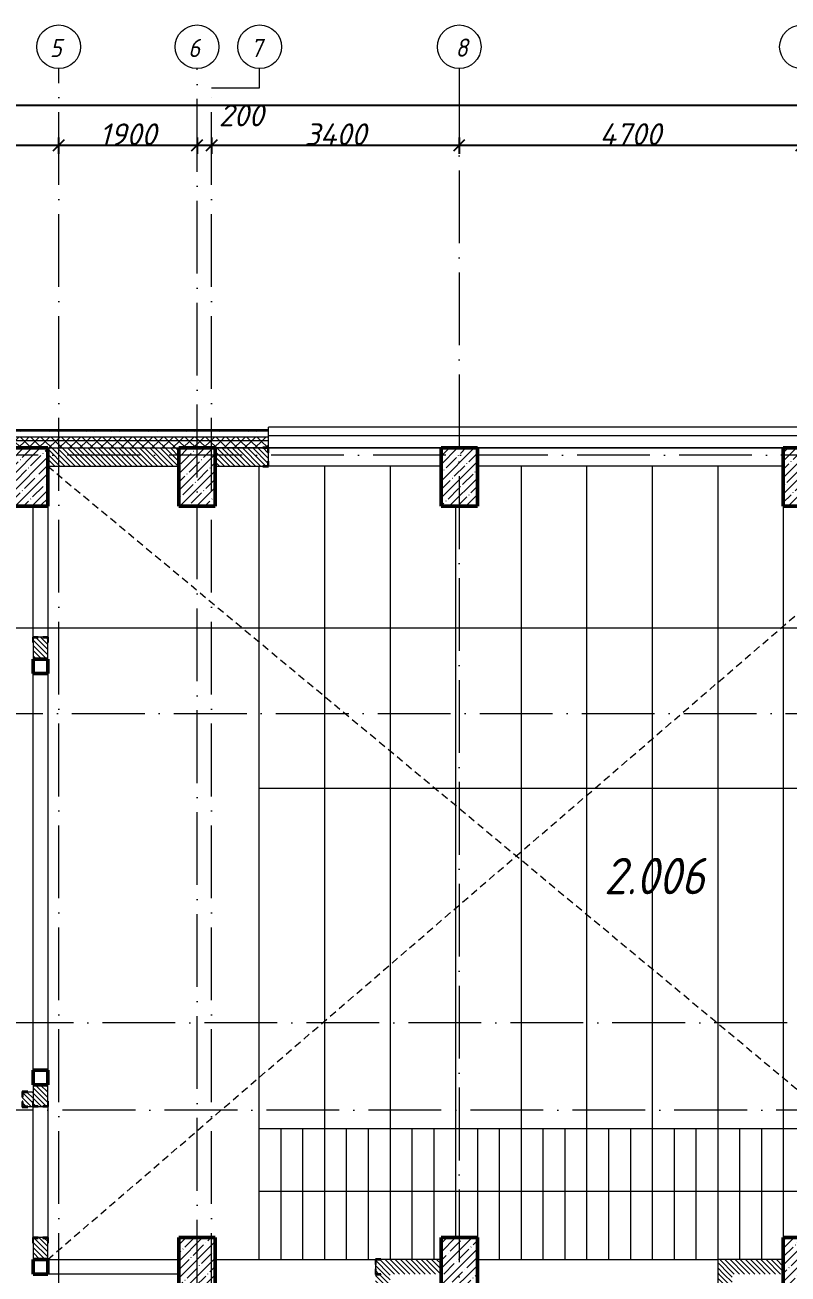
# Model space of a CAD drawing. Header units: millimetres. Extents: x -537608 to 253996, y -217170 to 186033.
# Drawn here: x -177360 to -166883, y 28955 to 46116 of the extents above; entities that cross this region are included whole.
import ezdxf

# ---------------------------------------------------------------- set-up
doc = ezdxf.new("R2010")
doc.units = ezdxf.units.MM
doc.linetypes.add('200_ШТРИХ_ш1п0_6_', pattern=[160, 100, -60])
doc.linetypes.add('50_200_ШТРИХ_1Т_ш5_п1_п1_', pattern=[1400, 1000, -200, 0, -200])
for name, color, linetype, lineweight in [('A-____-____-DIMS', 7, 'Continuous', 9), ('A-DETL-____-OTLN-3', 7, '200_ШТРИХ_ш1п0_6_', 9), ('A-GENM-____-MCUT', 7, 'Continuous', 25), ('A-GENM-____-OTLN-1', 7, 'Continuous', 25), ('A-GLAZ-____-OTLN', 7, 'Continuous', 9), ('A-WALL-____-MCUT', 7, 'Continuous', 13), ('A-WALL-____-MCUT-1', 7, 'Continuous', 9), ('A-WALL-____-OTLN', 7, 'Continuous', 9), ('A-WALL-____-PATT-1', 7, 'Continuous', 9), ('A-WALL-FNSH-MCUT-1', 7, 'Continuous', 9), ('I-WALL-____-OTLN', 7, 'Continuous', 9), ('S-COLS-____-MCUT', 7, 'Continuous', 50), ('S-COLS-____-OTLN', 7, 'Continuous', 9), ('S-GRID-____-IDEN', 7, 'Continuous', 9), ('S-GRID-____-OTLN', 7, 'Continuous', 9), ('S-GRID-____-OTLN-1', 7, '50_200_ШТРИХ_1Т_ш5_п1_п1_', 9), ('S-STRS-____-OTLN-1', 7, 'Continuous', 9), ('Марки помещений', 7, 'Continuous', 9)]:
    doc.layers.add(name, color=color, linetype=linetype, lineweight=lineweight)
doc.layers.add('G-____-____-SYMB-1', color=9, linetype='Continuous', lineweight=9, true_color=0x808080)
doc.styles.add('ISOCPEUR_I', font='isocpeui.ttf', dxfattribs={"height": 300})
doc.styles.add('ISOCPEUR_I_2', font='isocpeui.ttf', dxfattribs={"width": 0.9, "height": 140})
doc.styles.add('ISOCPEUR_I_9', font='isocpeui.ttf', dxfattribs={"width": 0.9, "height": 250})
doc.dimstyles.new('ISO-2_5_0_9К_БОЛЬШОЙ_ОСИ', dxfattribs={"dimscale": 304.8, "dimtxt": 248.995294, "dimasz": 0.492126, "dimexe": 0.393701, "dimexo": 0, "dimgap": 0, "dimtad": 1, "dimdec": 0, "dimzin": 0, "dimdsep": 46, "dimtxsty": 'ISOCPEUR_I', "dimblk1": 'OBLIQUE', "dimblk2": 'OBLIQUE', "dimsah": 1, "dimcen": 0.09, "dimdle": 0.393701, "dimazin": 0, "dimtfac": 1, "dimtdec": 4, "dimtix": 1, "dimtmove": 0, "dimatfit": 3, "dimfxl": 1, "dimtvp": 1, "dimtolj": 1, "dimtzin": 0, "dimarcsym": 2})
doc.dimstyles.new('ISO-2_5_0_9К_БОЛЬШОЙ_ОСИ_1', dxfattribs={"dimscale": 304.8, "dimtxt": 248.995294, "dimasz": 0.492126, "dimexe": 0.393701, "dimexo": 0, "dimgap": 0, "dimtad": 1, "dimdec": 0, "dimzin": 0, "dimdsep": 46, "dimtxsty": 'ISOCPEUR_I', "dimblk1": 'OBLIQUE', "dimblk2": 'OBLIQUE', "dimsah": 1, "dimcen": 0.09, "dimdle": 0.393701, "dimazin": 0, "dimtfac": 1, "dimtdec": 4, "dimtix": 1, "dimtmove": 1, "dimatfit": 3, "dimfxl": 1, "dimtvp": 1, "dimtolj": 1, "dimtzin": 0, "dimarcsym": 2})
doc.dimstyles.new('ISO-2_5_0_9К_БОЛЬШОЙ_ОСИ_2', dxfattribs={"dimscale": 304.8, "dimtxt": 248.995294, "dimasz": 0.492126, "dimexe": 0.393701, "dimexo": 0, "dimgap": 0, "dimtad": 1, "dimdec": 0, "dimzin": 0, "dimdsep": 46, "dimtxsty": 'ISOCPEUR_I_9', "dimblk1": 'OBLIQUE', "dimblk2": 'OBLIQUE', "dimsah": 1, "dimcen": 0.09, "dimdle": 0.393701, "dimazin": 0, "dimtfac": 1, "dimtdec": 4, "dimtix": 1, "dimtmove": 2, "dimatfit": 3, "dimfxl": 1, "dimtvp": 1, "dimtolj": 1, "dimtzin": 0, "dimarcsym": 2})
pattern_1 = [(45, (-184647.67, -45376.49), (-70.71068, 70.71068), []), (135, (-184647.67, -45376.49), (-70.71068, -70.71068), [])]
pattern_2 = [(135, (-184647.673, -45376.493), (-35.35534, -35.35534), [])]

# ---------------------------------------------------------------- blocks, each defined once
blk = doc.blocks.new('BSC_Колонна _Прямоугольная - 500х800-25984396-АР1_План отверстий 2 этажа в осях 1-64_Ю-ЯЯ')
at = {"layer": 'S-COLS-____-OTLN'}
h = blk.add_hatch(dxfattribs=at)
h.set_pattern_fill('FP_14', color=256, style=0, pattern_type=2)
h.set_pattern_definition([(45, (-9650, -85281.04), (-114.04925, 114.04925), []), (45, (-9535.95, -85281.04), (-114.04925, 114.04925), [201.613, -40.323, 3.353, -36.97])])
h.paths.add_polyline_path([(-250, -400), (250, -400), (250, 400), (-250, 400)], flags=0)
at = {"layer": 'S-COLS-____-MCUT'}
for p, q in [((250, 400), (-250, 400)), ((-250, 400), (-250, -400)), ((250, -400), (250, 400)), ((-250, -400), (250, -400))]:
    blk.add_line(p, q, dxfattribs=at)
blk = doc.blocks.new('BSC_Колонна _Прямоугольная - 500х800-V9-АР1_План отверстий 2 этажа в осях 1-64_Ю-ЯЯ')
at = {"layer": 'S-COLS-____-OTLN'}
h = blk.add_hatch(dxfattribs=at)
h.set_pattern_fill('FP_15', color=256, style=0, pattern_type=2)
h.set_pattern_definition([(45, (-9650, -74431.04), (-114.04925, 114.04925), []), (45, (-9535.95, -74431.04), (-114.04925, 114.04925), [201.613, -40.323, 3.353, -36.97])])
h.paths.add_polyline_path([(-250, -400), (250, -400), (250, 400), (-250, 400)], flags=0)
at = {"layer": 'S-COLS-____-MCUT'}
for p, q in [((250, 400), (-250, 400)), ((-250, 400), (-250, -400)), ((250, -400), (250, 400)), ((-250, -400), (250, -400))]:
    blk.add_line(p, q, dxfattribs=at)
blk = doc.blocks.new('BSC_Колонна _Прямоугольная - 500х800-V63-АР1_План отверстий 2 этажа в осях 1-64_Ю-ЯЯ')
at = {"layer": 'S-COLS-____-OTLN'}
h = blk.add_hatch(dxfattribs=at)
h.set_pattern_fill('FP_74', color=256, style=0, pattern_type=2)
h.set_pattern_definition([(45, (-13250, -85281.04), (-114.04925, 114.04925), []), (45, (-13135.95, -85281.04), (-114.04925, 114.04925), [201.613, -40.323, 3.353, -36.97])])
h.paths.add_polyline_path([(-250, -400), (250, -400), (250, 400), (-250, 400)], flags=0)
at = {"layer": 'S-COLS-____-MCUT'}
for p, q in [((250, 400), (-250, 400)), ((-250, 400), (-250, -400)), ((250, -400), (250, 400)), ((-250, -400), (250, -400))]:
    blk.add_line(p, q, dxfattribs=at)
blk = doc.blocks.new('BSC_Колонна _Прямоугольная - 500х800-V64-АР1_План отверстий 2 этажа в осях 1-64_Ю-ЯЯ')
at = {"layer": 'S-COLS-____-OTLN'}
h = blk.add_hatch(dxfattribs=at)
h.set_pattern_fill('FP_75', color=256, style=0, pattern_type=2)
h.set_pattern_definition([(45, (-17950, -85281.04), (-114.04925, 114.04925), []), (45, (-17835.95, -85281.04), (-114.04925, 114.04925), [201.613, -40.323, 3.353, -36.97])])
h.paths.add_polyline_path([(-250, -400), (250, -400), (250, 400), (-250, 400)], flags=0)
at = {"layer": 'S-COLS-____-MCUT'}
for p, q in [((250, 400), (-250, 400)), ((-250, 400), (-250, -400)), ((250, -400), (250, 400)), ((-250, -400), (250, -400))]:
    blk.add_line(p, q, dxfattribs=at)
blk = doc.blocks.new('BSC_Колонна _Прямоугольная - 500х800-V65-АР1_План отверстий 2 этажа в осях 1-64_Ю-ЯЯ')
at = {"layer": 'S-COLS-____-OTLN'}
h = blk.add_hatch(dxfattribs=at)
h.set_pattern_fill('FP_76', color=256, style=0, pattern_type=2)
h.set_pattern_definition([(45, (-13250, -74431.04), (-114.04925, 114.04925), []), (45, (-13135.95, -74431.04), (-114.04925, 114.04925), [201.613, -40.323, 3.353, -36.97])])
h.paths.add_polyline_path([(-250, -400), (250, -400), (250, 400), (-250, 400)], flags=0)
at = {"layer": 'S-COLS-____-MCUT'}
for p, q in [((250, 400), (-250, 400)), ((-250, 400), (-250, -400)), ((250, -400), (250, 400)), ((-250, -400), (250, -400))]:
    blk.add_line(p, q, dxfattribs=at)
blk = doc.blocks.new('BSC_Колонна _Прямоугольная - 500х800-V66-АР1_План отверстий 2 этажа в осях 1-64_Ю-ЯЯ')
at = {"layer": 'S-COLS-____-OTLN'}
h = blk.add_hatch(dxfattribs=at)
h.set_pattern_fill('FP_77', color=256, style=0, pattern_type=2)
h.set_pattern_definition([(45, (-17950, -74431.04), (-114.04925, 114.04925), []), (45, (-17835.95, -74431.04), (-114.04925, 114.04925), [201.613, -40.323, 3.353, -36.97])])
h.paths.add_polyline_path([(-250, -400), (250, -400), (250, 400), (-250, 400)], flags=0)
at = {"layer": 'S-COLS-____-MCUT'}
for p, q in [((250, 400), (-250, 400)), ((-250, 400), (-250, -400)), ((250, -400), (250, 400)), ((-250, -400), (250, -400))]:
    blk.add_line(p, q, dxfattribs=at)
blk = doc.blocks.new('BSC_Колонна _Прямоугольная - 500х800-V91-АР1_План отверстий 2 этажа в осях 1-64_Ю-ЯЯ')
at = {"layer": 'S-COLS-____-OTLN'}
h = blk.add_hatch(dxfattribs=at)
h.set_pattern_fill('FP_104', color=256, style=0, pattern_type=2)
h.set_pattern_definition([(45, (-7350, -85281.04), (-114.04925, 114.04925), []), (45, (-7235.95, -85281.04), (-114.04925, 114.04925), [201.613, -40.323, 3.353, -36.97])])
h.paths.add_polyline_path([(-250, -400), (250, -400), (250, 400), (-250, 400)], flags=0)
at = {"layer": 'S-COLS-____-MCUT'}
for p, q in [((250, 400), (-250, 400)), ((-250, 400), (-250, -400)), ((250, -400), (250, 400)), ((-250, -400), (250, -400))]:
    blk.add_line(p, q, dxfattribs=at)
blk = doc.blocks.new('Отлив_СКБ - Отлив витража_120_НВФ-31886523-АР1_План отверстий 2 этажа в осях 1-64_Ю-ЯЯ')
at = {"layer": 'A-GLAZ-____-OTLN'}
for p, q in [((0, 83), (0, 120)), ((9500, 120), (0, 120)), ((0, 2), (9500, 2)), ((9500, 120), (9500, 83)), ((9500, 0), (0, 0))]:
    blk.add_line(p, q, dxfattribs=at)
blk = doc.blocks.new('Фахверк_СКБ_Уголок - 250_2700-27497298-АР1_План отверстий 2 этажа в осях 1-64_Ю-ЯЯ')
at = {"layer": 'A-GENM-____-MCUT'}
for p, q in [((200, 181), (125, 181)), ((125, 181), (125, 106)), ((131, 106), (131, 175)), ((131, 175), (200, 175)), ((200, 175), (200, 181)), ((125, 106), (131, 106)), ((131, -6), (125, -6)), ((125, -6), (125, -81)), ((125, -81), (200, -81)), ((131, -75), (131, -6)), ((200, -75), (131, -75)), ((200, -81), (200, -75))]:
    blk.add_line(p, q, dxfattribs=at)
blk = doc.blocks.new('Фахверк_СКБ_Уголок - 200_3550_зеркало-28264001-АР1_План отверстий 2 этажа в осях 1-64_Ю-ЯЯ')
at = {"layer": 'A-GENM-____-MCUT'}
for p, q in [((200, 156), (125, 156)), ((125, 156), (125, 81)), ((125, 81), (131, 81)), ((131, 19), (125, 19)), ((125, 19), (125, -56)), ((131, 81), (131, 150)), ((131, 150), (200, 150)), ((131, -50), (131, 19)), ((200, 150), (200, 156)), ((125, -56), (200, -56)), ((200, -50), (131, -50)), ((200, -56), (200, -50))]:
    blk.add_line(p, q, dxfattribs=at)
blk = doc.blocks.new('Фахверк_СКБ_Уголок - 200_3550-28267367-АР1_План отверстий 2 этажа в осях 1-64_Ю-ЯЯ')
at = {"layer": 'A-GENM-____-MCUT'}
for p, q in [((200, 156), (125, 156)), ((125, 156), (125, 81)), ((125, 81), (131, 81)), ((131, 19), (125, 19)), ((125, 19), (125, -56)), ((131, 81), (131, 150)), ((131, 150), (200, 150)), ((131, -50), (131, 19)), ((200, 150), (200, 156)), ((125, -56), (200, -56)), ((200, -50), (131, -50)), ((200, -56), (200, -50))]:
    blk.add_line(p, q, dxfattribs=at)
blk = doc.blocks.new('BSC_Колонна _Прямоугольная1 - 200х200 _металл_-35205626-АР1_План отверстий 2 этажа в осях 1-64_Ю-ЯЯ')
at = {"layer": 'S-COLS-____-MCUT'}
for p, q in [((100, 100), (-100, 100)), ((-100, 100), (-100, -100)), ((100, -100), (100, 100)), ((-100, -100), (100, -100))]:
    blk.add_line(p, q, dxfattribs=at)
blk = doc.blocks.new('BSC_Колонна _Прямоугольная1 - 200х200 _металл_-35201446-АР1_План отверстий 2 этажа в осях 1-64_Ю-ЯЯ')
at = {"layer": 'S-COLS-____-MCUT'}
for p, q in [((100, 100), (-100, 100)), ((-100, 100), (-100, -100)), ((100, -100), (100, 100)), ((-100, -100), (100, -100))]:
    blk.add_line(p, q, dxfattribs=at)
blk = doc.blocks.new('Ось сетки - Круг_Ø6_00__ISO-2_5_0_9K_-25732049-АР1_План отверстий 2 этажа в осях 1-64_Ю-ЯЯ')
at = {"layer": 'S-GRID-____-IDEN'}
blk.add_circle((0, 0), 3, dxfattribs=at)
blk = doc.blocks.new('_Oblique')
at = {"color": 0, "linetype": 'ByBlock', "lineweight": -2}
blk.add_line((-0.5, -0.5), (0.5, 0.5), dxfattribs=at)
blk = doc.blocks.new('*D2249')
at = {"layer": 'A-____-____-DIMS', "color": 0, "lineweight": -2, "transparency": 16777216}
for p, q in [((-179318, 44464), (-176778, 44464)), ((-179198, 44570), (-179198, 44344)), ((-176898, 44570), (-176898, 44344))]:
    blk.add_line(p, q, dxfattribs=at)
at = {"layer": 'Defpoints', "color": 0, "transparency": 16777216}
for p in [(-179198, 44570), (-176898, 44570), (-176898, 44464)]:
    blk.add_point(p, dxfattribs=at)
at = {"layer": 'A-____-____-DIMS', "color": 0, "lineweight": -2, "transparency": 16777216, "xscale": 150, "yscale": 150, "zscale": 150, "rotation": 180}
blk.add_blockref('_Oblique', (-179198, 44464), dxfattribs=at)
at = {"layer": 'A-____-____-DIMS', "color": 0, "lineweight": -2, "transparency": 16777216, "xscale": 150, "yscale": 150, "zscale": 150}
blk.add_blockref('_Oblique', (-176898, 44464), dxfattribs=at)
at = {"layer": 'A-____-____-DIMS', "color": 0, "transparency": 16777216, "insert": (-178048, 44614), "char_height": 300, "width": 758.48, "attachment_point": 5, "style": 'ISOCPEUR_I'}
blk.add_mtext('\\A1;2300', dxfattribs=at)
blk = doc.blocks.new('*D2250')
at = {"layer": 'A-____-____-DIMS', "color": 0, "lineweight": -2, "transparency": 16777216}
for p, q in [((-177018, 44464), (-174878, 44464)), ((-176898, 44570), (-176898, 44344)), ((-174998, 44570), (-174998, 44344))]:
    blk.add_line(p, q, dxfattribs=at)
at = {"layer": 'Defpoints', "color": 0, "transparency": 16777216}
for p in [(-176898, 44570), (-174998, 44570), (-174998, 44464)]:
    blk.add_point(p, dxfattribs=at)
at = {"layer": 'A-____-____-DIMS', "color": 0, "lineweight": -2, "transparency": 16777216, "xscale": 150, "yscale": 150, "zscale": 150, "rotation": 180}
blk.add_blockref('_Oblique', (-176898, 44464), dxfattribs=at)
at = {"layer": 'A-____-____-DIMS', "color": 0, "lineweight": -2, "transparency": 16777216, "xscale": 150, "yscale": 150, "zscale": 150}
blk.add_blockref('_Oblique', (-174998, 44464), dxfattribs=at)
at = {"layer": 'A-____-____-DIMS', "color": 0, "transparency": 16777216, "insert": (-175948, 44614), "char_height": 300, "width": 701.02, "attachment_point": 5, "style": 'ISOCPEUR_I'}
blk.add_mtext('\\A1;1900', dxfattribs=at)
blk = doc.blocks.new('*D2251')
at = {"layer": 'A-____-____-DIMS', "color": 0, "lineweight": -2, "transparency": 16777216}
for p, q in [((-175118, 44464), (-174678, 44464)), ((-174998, 44570), (-174998, 44344)), ((-174798, 44570), (-174798, 44344))]:
    blk.add_line(p, q, dxfattribs=at)
at = {"layer": 'Defpoints', "color": 0, "transparency": 16777216}
for p in [(-174998, 44570), (-174798, 44570), (-174798, 44464)]:
    blk.add_point(p, dxfattribs=at)
at = {"layer": 'A-____-____-DIMS', "color": 0, "lineweight": -2, "transparency": 16777216, "xscale": 150, "yscale": 150, "zscale": 150, "rotation": 180}
blk.add_blockref('_Oblique', (-174998, 44464), dxfattribs=at)
at = {"layer": 'A-____-____-DIMS', "color": 0, "lineweight": -2, "transparency": 16777216, "xscale": 150, "yscale": 150, "zscale": 150}
blk.add_blockref('_Oblique', (-174798, 44464), dxfattribs=at)
at = {"layer": 'A-____-____-DIMS', "color": 0, "transparency": 16777216, "insert": (-174700, 45024), "char_height": 300, "width": 568.86, "attachment_point": 1, "line_spacing_factor": 1.149209, "style": 'ISOCPEUR_I'}
blk.add_mtext('\\A1;200', dxfattribs=at)
blk = doc.blocks.new('*D2252')
at = {"layer": 'A-____-____-DIMS', "color": 0, "lineweight": -2, "transparency": 16777216}
for p, q in [((-174918, 44464), (-171278, 44464)), ((-174798, 44570), (-174798, 44344)), ((-171398, 44570), (-171398, 44344))]:
    blk.add_line(p, q, dxfattribs=at)
at = {"layer": 'Defpoints', "color": 0, "transparency": 16777216}
for p in [(-174798, 44570), (-171398, 44570), (-171398, 44464)]:
    blk.add_point(p, dxfattribs=at)
at = {"layer": 'A-____-____-DIMS', "color": 0, "lineweight": -2, "transparency": 16777216, "xscale": 150, "yscale": 150, "zscale": 150, "rotation": 180}
blk.add_blockref('_Oblique', (-174798, 44464), dxfattribs=at)
at = {"layer": 'A-____-____-DIMS', "color": 0, "lineweight": -2, "transparency": 16777216, "xscale": 150, "yscale": 150, "zscale": 150}
blk.add_blockref('_Oblique', (-171398, 44464), dxfattribs=at)
at = {"layer": 'A-____-____-DIMS', "color": 0, "transparency": 16777216, "insert": (-173098, 44614), "char_height": 300, "width": 781.46, "attachment_point": 5, "style": 'ISOCPEUR_I'}
blk.add_mtext('\\A1;3400', dxfattribs=at)
blk = doc.blocks.new('*D2253')
at = {"layer": 'A-____-____-DIMS', "color": 0, "lineweight": -2, "transparency": 16777216}
for p, q in [((-171518, 44464), (-166578, 44464)), ((-171398, 44570), (-171398, 44344)), ((-166698, 44570), (-166698, 44344))]:
    blk.add_line(p, q, dxfattribs=at)
at = {"layer": 'Defpoints', "color": 0, "transparency": 16777216}
for p in [(-171398, 44570), (-166698, 44570), (-166698, 44464)]:
    blk.add_point(p, dxfattribs=at)
at = {"layer": 'A-____-____-DIMS', "color": 0, "lineweight": -2, "transparency": 16777216, "xscale": 150, "yscale": 150, "zscale": 150, "rotation": 180}
blk.add_blockref('_Oblique', (-171398, 44464), dxfattribs=at)
at = {"layer": 'A-____-____-DIMS', "color": 0, "lineweight": -2, "transparency": 16777216, "xscale": 150, "yscale": 150, "zscale": 150}
blk.add_blockref('_Oblique', (-166698, 44464), dxfattribs=at)
at = {"layer": 'A-____-____-DIMS', "color": 0, "transparency": 16777216, "insert": (-169048, 44616), "char_height": 300, "width": 781.46, "attachment_point": 5, "style": 'ISOCPEUR_I'}
blk.add_mtext('\\A1;4700', dxfattribs=at)
blk = doc.blocks.new('*D2198')
at = {"layer": 'A-____-____-DIMS', "color": 0, "lineweight": -2, "transparency": 16777216}
for p, q in [((-187118, 45016), (-135764, 45016)), ((-186998, 45122), (-186998, 44896)), ((-83378, 45016), (-134885, 45016)), ((-83498, 45122), (-83498, 44896))]:
    blk.add_line(p, q, dxfattribs=at)
at = {"layer": 'Defpoints', "color": 0, "transparency": 16777216}
for p in [(-186998, 45122), (-83498, 45122), (-83498, 45016)]:
    blk.add_point(p, dxfattribs=at)
at = {"layer": 'A-____-____-DIMS', "color": 0, "lineweight": -2, "transparency": 16777216, "xscale": 150, "yscale": 150, "zscale": 150, "rotation": 180}
blk.add_blockref('_Oblique', (-186998, 45016), dxfattribs=at)
at = {"layer": 'A-____-____-DIMS', "color": 0, "lineweight": -2, "transparency": 16777216, "xscale": 150, "yscale": 150, "zscale": 150}
blk.add_blockref('_Oblique', (-83498, 45016), dxfattribs=at)
at = {"layer": 'A-____-____-DIMS', "color": 0, "transparency": 16777216, "insert": (-135865, 45343), "char_height": 250, "width": 1080.26, "attachment_point": 1, "line_spacing_factor": 1.149209, "style": 'ISOCPEUR_I_9'}
blk.add_mtext('\\A1;103500', dxfattribs=at)

msp = doc.modelspace()

# ---------------------------------------------------------------- hatches: boundary and pattern name
at = {"layer": 'A-WALL-____-PATT-1'}
h = msp.add_hatch(dxfattribs=at)
h.set_pattern_fill('FP_3', color=256, style=0, pattern_type=2)
h.set_pattern_definition([(45, (-184647.67, -45376.49), (-85.53659, 85.53659), []), (45, (-184590.65, -45376.49), (-85.53659, 85.53659), [])])
h.paths.add_polyline_path([(-160780.1725, 40534.5485), (-160780.1725, 40554.5485), (-164517.6725, 40554.5485), (-164517.6725, 40534.5485), (-160801.5946, 40534.5485)], flags=0)
h.paths.add_polyline_path([(-174017.6725, 40534.5485), (-174017.6725, 40554.5485), (-187327.6725, 40554.5485), (-187327.6725, 40534.5485), (-174057.8496, 40534.5485)], flags=0)
h = msp.add_hatch(dxfattribs=at)
h.set_pattern_fill('FP_1', color=256, style=0, pattern_type=2)
h.set_pattern_definition(pattern_1)
h.paths.add_polyline_path([(-164517.6725, 40404.5485), (-160947.6725, 40404.5485), (-160947.6725, 40454.5485), (-164517.6725, 40454.5485)], flags=0)
h.paths.add_polyline_path([(-174057.8496, 40404.5485), (-174017.6725, 40404.5485), (-174017.6725, 40454.5485), (-187097.6725, 40454.5485), (-187097.6725, 40404.5485), (-177592.851, 40404.5485)], flags=0)
h = msp.add_hatch(dxfattribs=at)
h.set_pattern_fill('FP_1', color=256, style=0, pattern_type=2)
h.set_pattern_definition(pattern_1)
h.paths.add_polyline_path([(-161647.6725, 40304.5485), (-160947.6725, 40304.5485), (-160947.6725, 40404.5485), (-164517.6725, 40404.5485), (-164517.6725, 40310.5485), (-164442.6725, 40310.5485), (-164442.6725, 40304.5485), (-161685.345, 40304.5485)], flags=0)
h.paths.add_polyline_path([(-174747.6725, 40304.5485), (-174092.6725, 40304.5485), (-174092.6725, 40310.5485), (-174017.6725, 40310.5485), (-174017.6725, 40404.5485), (-187097.6725, 40404.5485), (-187097.6725, 40304.5485), (-175247.6725, 40304.5485)], flags=0)
h = msp.add_hatch(dxfattribs=at)
h.set_pattern_fill('FP_6', color=256, style=0, pattern_type=2)
h.set_pattern_definition(pattern_2)
h.paths.add_polyline_path([(-175247.6725, 40054.5485), (-175247.6725, 40304.5485), (-177047.6725, 40304.5485), (-177047.6725, 40054.5485)], flags=0)
h = msp.add_hatch(dxfattribs=at)
h.set_pattern_fill('FP_6', color=256, style=0, pattern_type=2)
h.set_pattern_definition(pattern_2)
h.paths.add_polyline_path([(-174057.8496, 40054.5485), (-174023.6725, 40054.5485), (-174023.6725, 40123.5485), (-174017.6725, 40123.5485), (-174017.6725, 40235.5485), (-174023.6725, 40235.5485), (-174023.6725, 40304.5485), (-174747.6725, 40304.5485), (-174747.6725, 40054.5485), (-174092.6725, 40054.5485)], flags=0)
h = msp.add_hatch(dxfattribs=at)
h.set_pattern_fill('FP_6', color=256, style=0, pattern_type=2)
h.set_pattern_definition(pattern_2)
h.paths.add_polyline_path([(-177247.6725, 37404.5485), (-177047.6725, 37404.5485), (-177047.6725, 37698.5485), (-177116.6725, 37698.5485), (-177116.6725, 37704.5485), (-177178.6725, 37704.5485), (-177178.6725, 37698.5485), (-177247.6725, 37698.5485), (-177247.6725, 37498.5485)], flags=0)
h = msp.add_hatch(dxfattribs=at)
h.set_pattern_fill('FP_6', color=256, style=0, pattern_type=2)
h.set_pattern_definition(pattern_2)
h.paths.add_polyline_path([(-177253.6725, 31254.5485), (-177253.6725, 31329.5485), (-177247.6725, 31329.5485), (-177247.6725, 31454.5485), (-177391.6725, 31454.5485), (-177391.6725, 31385.5485), (-177397.6725, 31385.5485), (-177397.6725, 31323.5485), (-177391.6725, 31323.5485), (-177391.6725, 31254.5485), (-177322.6725, 31254.5485)], flags=0)
h = msp.add_hatch(dxfattribs=at)
h.set_pattern_fill('FP_6', color=256, style=0, pattern_type=2)
h.set_pattern_definition(pattern_2)
h.paths.add_polyline_path([(-177127.6725, 29154.5485), (-177047.6725, 29154.5485), (-177047.6725, 29448.5485), (-177116.6725, 29448.5485), (-177116.6725, 29454.5485), (-177178.6725, 29454.5485), (-177178.6725, 29448.5485), (-177247.6725, 29448.5485), (-177247.6725, 29154.5485)], flags=0)
h.paths.add_polyline_path([(-177116.6725, 31254.5485), (-177116.6725, 31260.5485), (-177047.6725, 31260.5485), (-177047.6725, 31554.5485), (-177247.6725, 31554.5485), (-177247.6725, 31260.5485), (-177178.6725, 31260.5485), (-177178.6725, 31254.5485)], flags=0)
h = msp.add_hatch(dxfattribs=at)
h.set_pattern_fill('FP_6', color=256, style=0, pattern_type=2)
h.set_pattern_definition(pattern_2)
h.paths.add_polyline_path([(-172290.349, 28954.5485), (-171647.6725, 28954.5485), (-171647.6725, 29154.5485), (-172541.6725, 29154.5485), (-172541.6725, 29085.5485), (-172547.6725, 29085.5485), (-172547.6725, 29023.5485), (-172541.6725, 29023.5485), (-172541.6725, 28954.5485), (-172472.6725, 28954.5485)], flags=0)
h = msp.add_hatch(dxfattribs=at)
h.set_pattern_fill('FP_6', color=256, style=0, pattern_type=2)
h.set_pattern_definition(pattern_2)
h.paths.add_polyline_path([(-167847.6725, 28954.5485), (-166947.6725, 28954.5485), (-166947.6725, 29154.5485), (-167847.6725, 29154.5485)], flags=0)
h = msp.add_hatch(dxfattribs=at)
h.set_pattern_fill('FP_6', color=256, style=0, pattern_type=2)
h.set_pattern_definition(pattern_2)
h.paths.add_polyline_path([(-172547.6725, 27954.5485), (-172347.6725, 27954.5485), (-172347.6725, 28954.5485), (-172472.6725, 28954.5485), (-172472.6725, 28948.5485), (-172547.6725, 28948.5485), (-172547.6725, 27992.2219)], flags=0)
h = msp.add_hatch(dxfattribs=at)
h.set_pattern_fill('FP_6', color=256, style=0, pattern_type=2)
h.set_pattern_definition(pattern_2)
h.paths.add_polyline_path([(-167647.6725, 27954.5485), (-167647.6725, 28954.5485), (-167847.6725, 28954.5485), (-167847.6725, 27954.5485)], flags=0)

# ---------------------------------------------------------------- linework, layer by layer
at = {"layer": 'A-DETL-____-OTLN-3'}
for p, q in [((-177047.6725, 29154.5485), (-164397.6725, 40054.5485)), ((-177047.6725, 40054.5485), (-163947.6725, 29154.5485))]:
    msp.add_line(p, q, dxfattribs=at)
at = {"layer": 'A-WALL-____-MCUT'}
for p, q in [((-174017.6725, 40534.5485), (-187327.6725, 40534.5485)), ((-174017.6725, 40310.5485), (-174017.6725, 40534.5485)), ((-177047.6725, 40304.5485), (-175247.6725, 40304.5485)), ((-174017.6725, 40123.5485), (-174017.6725, 40235.5485)), ((-177047.6725, 40054.5485), (-175247.6725, 40054.5485)), ((-174747.6725, 40054.5485), (-174092.6725, 40054.5485)), ((-177247.6725, 37629.5485), (-177247.6725, 37404.5485)), ((-177116.6725, 37704.5485), (-177178.6725, 37704.5485)), ((-177047.6725, 37404.5485), (-177047.6725, 37629.5485)), ((-177247.6725, 31454.5485), (-177322.6725, 31454.5485)), ((-177247.6725, 31554.5485), (-177247.6725, 31329.5485)), ((-177047.6725, 31329.5485), (-177047.6725, 31554.5485)), ((-177322.6725, 31254.5485), (-177253.6725, 31254.5485)), ((-177178.6725, 31254.5485), (-177116.6725, 31254.5485)), ((-177247.6725, 29379.5485), (-177247.6725, 29154.5485)), ((-177116.6725, 29454.5485), (-177178.6725, 29454.5485)), ((-177047.6725, 29154.5485), (-177047.6725, 29379.5485)), ((-172547.6725, 29085.5485), (-172547.6725, 29023.5485)), ((-171647.6725, 29154.5485), (-172472.6725, 29154.5485)), ((-167847.6725, 29154.5485), (-167847.6725, 27954.5485)), ((-166947.6725, 29154.5485), (-167847.6725, 29154.5485))]:
    msp.add_line(p, q, dxfattribs=at)
at = {"layer": 'A-WALL-____-MCUT-1'}
for p, q in [((-174017.6725, 40454.5485), (-187097.6725, 40454.5485)), ((-174017.6725, 40404.5485), (-187097.6725, 40404.5485)), ((-174747.6725, 40304.5485), (-174092.6725, 40304.5485)), ((-174092.6725, 40304.5485), (-174747.6725, 40304.5485))]:
    msp.add_line(p, q, dxfattribs=at)
at = {"layer": 'A-WALL-____-OTLN'}
for p, q in [((-171647.6725, 40304.5485), (-174017.6725, 40304.5485)), ((-174017.6725, 40304.5485), (-171647.6725, 40304.5485)), ((-166947.6725, 40304.5485), (-171147.6725, 40304.5485)), ((-171147.6725, 40304.5485), (-166947.6725, 40304.5485)), ((-171647.6725, 40054.5485), (-174017.6725, 40054.5485)), ((-166947.6725, 40054.5485), (-171147.6725, 40054.5485))]:
    msp.add_line(p, q, dxfattribs=at)
at = {"layer": 'A-WALL-FNSH-MCUT-1'}
for p, q in [((-174017.6725, 40554.5485), (-187347.6725, 40554.5485)), ((-174017.6725, 40534.5485), (-174017.6725, 40554.5485))]:
    msp.add_line(p, q, dxfattribs=at)
at = {"layer": 'G-____-____-SYMB-1'}
msp.add_line((-189618.2955, 37832.5591), (-80118.4069, 37832.5591), dxfattribs=at)
at = {"layer": 'I-WALL-____-OTLN'}
for p, q in [((-177247.6725, 37704.5485), (-177247.6725, 39504.5485)), ((-177047.6725, 39504.5485), (-177047.6725, 37704.5485)), ((-177247.6725, 31754.5485), (-177247.6725, 37204.5485)), ((-177047.6725, 37204.5485), (-177047.6725, 31754.5485)), ((-177247.6725, 29454.5485), (-177247.6725, 31254.5485)), ((-177047.6725, 31254.5485), (-177047.6725, 29454.5485)), ((-177047.6725, 29154.5485), (-175247.6725, 29154.5485)), ((-174747.6725, 29154.5485), (-172547.6725, 29154.5485)), ((-171147.6725, 29154.5485), (-167847.6725, 29154.5485)), ((-175247.6725, 28954.5485), (-177047.6725, 28954.5485))]:
    msp.add_line(p, q, dxfattribs=at)
at = {"layer": 'S-GRID-____-OTLN'}
for p, q in [((-174137.95, 45251.7668), (-174137.95, 45516.3579)), ((-174797.6725, 45251.7668), (-174137.95, 45251.7668))]:
    msp.add_line(p, q, dxfattribs=at)
at = {"layer": 'S-GRID-____-OTLN-1'}
for p, q in [((-176897.6725, 7515.0943), (-176897.6725, 45516.3579)), ((-174997.6725, 7698.0291), (-174997.6725, 45516.3579)), ((-171397.6725, 45516.3579), (-171397.6725, 7515.0943)), ((-174797.6725, 7515.0943), (-174797.6725, 45251.7668)), ((-80573.2659, 40204.5485), (-189316.4427, 40204.5485)), ((-189316.4427, 36654.5485), (-80573.2659, 36654.5485)), ((-137493.0748, 32404.5485), (-189316.4427, 32404.5485)), ((-152042.6725, 31204.5485), (-189316.4427, 31204.5485))]:
    msp.add_line(p, q, dxfattribs=at)
at = {"layer": 'S-STRS-____-OTLN-1'}
for p, q in [((-174147.6725, 40054.5485), (-174147.6725, 30954.5485)), ((-174147.6725, 40054.5485), (-174147.6725, 30954.5485)), ((-173247.6725, 40054.5485), (-173247.6725, 30954.5485)), ((-173247.6725, 40054.5485), (-173247.6725, 30954.5485)), ((-172347.6725, 40054.5485), (-172347.6725, 30954.5485)), ((-172347.6725, 40054.5485), (-172347.6725, 30954.5485)), ((-170547.6725, 40054.5485), (-170547.6725, 30954.5485)), ((-170547.6725, 40054.5485), (-170547.6725, 30954.5485)), ((-169647.6725, 40054.5485), (-169647.6725, 30954.5485)), ((-169647.6725, 40054.5485), (-169647.6725, 30954.5485)), ((-168747.6725, 40054.5485), (-168747.6725, 30954.5485)), ((-168747.6725, 40054.5485), (-168747.6725, 30954.5485)), ((-167847.6725, 40054.5485), (-167847.6725, 30954.5485)), ((-167847.6725, 40054.5485), (-167847.6725, 30954.5485)), ((-171447.6725, 39504.5485), (-171447.6725, 30954.5485)), ((-171447.6725, 39504.5485), (-171447.6725, 30954.5485)), ((-166947.6725, 39504.5485), (-166947.6725, 30954.5485)), ((-166947.6725, 39504.5485), (-166947.6725, 30954.5485)), ((-174147.6725, 35629.5485), (-173247.6725, 35629.5485)), ((-173247.6725, 35629.5485), (-172347.6725, 35629.5485)), ((-172347.6725, 35629.5485), (-171447.6725, 35629.5485)), ((-171447.6725, 35629.5485), (-170547.6725, 35629.5485)), ((-170547.6725, 35629.5485), (-169647.6725, 35629.5485)), ((-169647.6725, 35629.5485), (-168747.6725, 35629.5485)), ((-168747.6725, 35629.5485), (-167847.6725, 35629.5485)), ((-167847.6725, 35629.5485), (-166947.6725, 35629.5485)), ((-166947.6725, 35629.5485), (-166047.6725, 35629.5485)), ((-174147.6725, 30954.5485), (-173247.6725, 30954.5485)), ((-174147.6725, 30954.5485), (-174147.6725, 29154.5485)), ((-174147.6725, 30954.5485), (-174147.6725, 29154.5485)), ((-173847.6725, 30954.5485), (-173847.6725, 29154.5485)), ((-173847.6725, 30954.5485), (-173847.6725, 29154.5485)), ((-173547.6725, 30954.5485), (-173247.6725, 30954.5485)), ((-173547.6725, 30954.5485), (-173547.6725, 29154.5485)), ((-173547.6725, 30954.5485), (-173547.6725, 29154.5485)), ((-173247.6725, 30954.5485), (-172347.6725, 30954.5485)), ((-173247.6725, 30954.5485), (-173247.6725, 29154.5485)), ((-173247.6725, 30954.5485), (-173247.6725, 29154.5485)), ((-172947.6725, 30954.5485), (-172947.6725, 29154.5485)), ((-172947.6725, 30954.5485), (-172947.6725, 29154.5485)), ((-172647.6725, 30954.5485), (-172347.6725, 30954.5485)), ((-172647.6725, 30954.5485), (-172647.6725, 29154.5485)), ((-172647.6725, 30954.5485), (-172647.6725, 29154.5485)), ((-172347.6725, 30954.5485), (-171447.6725, 30954.5485)), ((-172347.6725, 30954.5485), (-172347.6725, 29154.5485)), ((-172347.6725, 30954.5485), (-172347.6725, 29154.5485)), ((-172047.6725, 30954.5485), (-172047.6725, 29154.5485)), ((-172047.6725, 30954.5485), (-172047.6725, 29154.5485)), ((-171747.6725, 30954.5485), (-171447.6725, 30954.5485)), ((-171747.6725, 30954.5485), (-171747.6725, 29154.5485)), ((-171747.6725, 30954.5485), (-171747.6725, 29154.5485)), ((-171447.6725, 30954.5485), (-170547.6725, 30954.5485)), ((-171447.6725, 30954.5485), (-171447.6725, 29454.5485)), ((-171447.6725, 30954.5485), (-171447.6725, 29454.5485)), ((-171147.6725, 30954.5485), (-171147.6725, 29454.5485)), ((-171147.6725, 30954.5485), (-171147.6725, 29454.5485)), ((-170847.6725, 30954.5485), (-170547.6725, 30954.5485)), ((-170847.6725, 30954.5485), (-170847.6725, 29154.5485)), ((-170847.6725, 30954.5485), (-170847.6725, 29154.5485)), ((-170547.6725, 30954.5485), (-169647.6725, 30954.5485)), ((-170547.6725, 30954.5485), (-170547.6725, 29154.5485)), ((-170547.6725, 30954.5485), (-170547.6725, 29154.5485)), ((-170247.6725, 30954.5485), (-170247.6725, 29154.5485)), ((-170247.6725, 30954.5485), (-170247.6725, 29154.5485)), ((-169947.6725, 30954.5485), (-169647.6725, 30954.5485)), ((-169947.6725, 30954.5485), (-169947.6725, 29154.5485)), ((-169947.6725, 30954.5485), (-169947.6725, 29154.5485)), ((-169647.6725, 30954.5485), (-168747.6725, 30954.5485)), ((-169647.6725, 30954.5485), (-169647.6725, 29154.5485)), ((-169647.6725, 30954.5485), (-169647.6725, 29154.5485)), ((-169347.6725, 30954.5485), (-169347.6725, 29154.5485)), ((-169347.6725, 30954.5485), (-169347.6725, 29154.5485)), ((-169047.6725, 30954.5485), (-168747.6725, 30954.5485)), ((-169047.6725, 30954.5485), (-169047.6725, 29154.5485)), ((-169047.6725, 30954.5485), (-169047.6725, 29154.5485)), ((-168747.6725, 30954.5485), (-167847.6725, 30954.5485)), ((-168747.6725, 30954.5485), (-168747.6725, 29154.5485)), ((-168747.6725, 30954.5485), (-168747.6725, 29154.5485)), ((-168447.6725, 30954.5485), (-168447.6725, 29154.5485)), ((-168447.6725, 30954.5485), (-168447.6725, 29154.5485)), ((-168147.6725, 30954.5485), (-167847.6725, 30954.5485)), ((-168147.6725, 30954.5485), (-168147.6725, 29154.5485)), ((-168147.6725, 30954.5485), (-168147.6725, 29154.5485)), ((-167847.6725, 30954.5485), (-166947.6725, 30954.5485)), ((-167847.6725, 30954.5485), (-167847.6725, 29154.5485)), ((-167847.6725, 30954.5485), (-167847.6725, 29154.5485)), ((-167547.6725, 30954.5485), (-167547.6725, 29154.5485)), ((-167547.6725, 30954.5485), (-167547.6725, 29154.5485)), ((-167247.6725, 30954.5485), (-166947.6725, 30954.5485)), ((-167247.6725, 30954.5485), (-167247.6725, 29154.5485)), ((-167247.6725, 30954.5485), (-167247.6725, 29154.5485)), ((-166947.6725, 30954.5485), (-166047.6725, 30954.5485)), ((-166947.6725, 30954.5485), (-166947.6725, 29454.5485)), ((-166947.6725, 30954.5485), (-166947.6725, 29454.5485)), ((-174147.6725, 30094.5485), (-173847.6725, 30094.5485)), ((-173847.6725, 30094.5485), (-173547.6725, 30094.5485)), ((-173547.6725, 30094.5485), (-173247.6725, 30094.5485)), ((-173247.6725, 30094.5485), (-172947.6725, 30094.5485)), ((-172947.6725, 30094.5485), (-172647.6725, 30094.5485)), ((-172647.6725, 30094.5485), (-172347.6725, 30094.5485)), ((-172347.6725, 30094.5485), (-172047.6725, 30094.5485)), ((-172047.6725, 30094.5485), (-171747.6725, 30094.5485)), ((-171747.6725, 30094.5485), (-171447.6725, 30094.5485)), ((-171447.6725, 30094.5485), (-171147.6725, 30094.5485)), ((-171147.6725, 30094.5485), (-170847.6725, 30094.5485)), ((-170847.6725, 30094.5485), (-170547.6725, 30094.5485)), ((-170547.6725, 30094.5485), (-170247.6725, 30094.5485)), ((-170247.6725, 30094.5485), (-169947.6725, 30094.5485)), ((-169947.6725, 30094.5485), (-169647.6725, 30094.5485)), ((-169647.6725, 30094.5485), (-169347.6725, 30094.5485)), ((-169347.6725, 30094.5485), (-169047.6725, 30094.5485)), ((-169047.6725, 30094.5485), (-168747.6725, 30094.5485)), ((-168747.6725, 30094.5485), (-168447.6725, 30094.5485)), ((-168447.6725, 30094.5485), (-168147.6725, 30094.5485)), ((-168147.6725, 30094.5485), (-167847.6725, 30094.5485)), ((-167847.6725, 30094.5485), (-167547.6725, 30094.5485)), ((-167547.6725, 30094.5485), (-167247.6725, 30094.5485)), ((-167247.6725, 30094.5485), (-166947.6725, 30094.5485)), ((-166947.6725, 30094.5485), (-166647.6725, 30094.5485))]:
    msp.add_line(p, q, dxfattribs=at)

# ---------------------------------------------------------------- block references
at = {"layer": 'A-GENM-____-OTLN-1'}
for name, p, rotation in [('Фахверк_СКБ_Уголок - 250_2700-27497298-АР1_План отверстий 2 этажа в осях 1-64_Ю-ЯЯ', (-173892.6725, 40229.5485), 180), ('Фахверк_СКБ_Уголок - 200_3550-28267367-АР1_План отверстий 2 этажа в осях 1-64_Ю-ЯЯ', (-177197.6725, 37829.5485), 269.9999999999999), ('Фахверк_СКБ_Уголок - 200_3550-28267367-АР1_План отверстий 2 этажа в осях 1-64_Ю-ЯЯ', (-177097.6725, 31129.5485), 89.99999999999991), ('Фахверк_СКБ_Уголок - 200_3550-28267367-АР1_План отверстий 2 этажа в осях 1-64_Ю-ЯЯ', (-177197.6725, 29579.5485), 269.9999999999999)]:
    msp.add_blockref(name, p, dxfattribs=dict(at, rotation=rotation))
for name, p in [('Фахверк_СКБ_Уголок - 200_3550_зеркало-28264001-АР1_План отверстий 2 этажа в осях 1-64_Ю-ЯЯ', (-177522.6725, 31304.5485)), ('Фахверк_СКБ_Уголок - 200_3550-28267367-АР1_План отверстий 2 этажа в осях 1-64_Ю-ЯЯ', (-172672.6725, 29004.5485))]:
    msp.add_blockref(name, p, dxfattribs=at)
at = {"layer": 'A-GLAZ-____-OTLN'}
msp.add_blockref('Отлив_СКБ - Отлив витража_120_НВФ-31886523-АР1_План отверстий 2 этажа в осях 1-64_Ю-ЯЯ', (-174017.6725, 40471.5485), dxfattribs=at)
at = {"layer": 'S-COLS-____-OTLN'}
for name, p in [('BSC_Колонна _Прямоугольная - 500х800-V91-АР1_План отверстий 2 этажа в осях 1-64_Ю-ЯЯ', (-177297.6725, 39904.5485)), ('BSC_Колонна _Прямоугольная - 500х800-25984396-АР1_План отверстий 2 этажа в осях 1-64_Ю-ЯЯ', (-174997.6725, 39904.5485)), ('BSC_Колонна _Прямоугольная - 500х800-V63-АР1_План отверстий 2 этажа в осях 1-64_Ю-ЯЯ', (-171397.6725, 39904.5485)), ('BSC_Колонна _Прямоугольная - 500х800-V64-АР1_План отверстий 2 этажа в осях 1-64_Ю-ЯЯ', (-166697.6725, 39904.5485)), ('BSC_Колонна _Прямоугольная - 500х800-V9-АР1_План отверстий 2 этажа в осях 1-64_Ю-ЯЯ', (-174997.6725, 29054.5485)), ('BSC_Колонна _Прямоугольная - 500х800-V65-АР1_План отверстий 2 этажа в осях 1-64_Ю-ЯЯ', (-171397.6725, 29054.5485)), ('BSC_Колонна _Прямоугольная - 500х800-V66-АР1_План отверстий 2 этажа в осях 1-64_Ю-ЯЯ', (-166697.6725, 29054.5485))]:
    msp.add_blockref(name, p, dxfattribs=at)
at = {"layer": 'S-COLS-____-OTLN', "rotation": 270.0000000000001}
for name, p in [('BSC_Колонна _Прямоугольная1 - 200х200 _металл_-35205626-АР1_План отверстий 2 этажа в осях 1-64_Ю-ЯЯ', (-177147.6725, 37304.5485)), ('BSC_Колонна _Прямоугольная1 - 200х200 _металл_-35205626-АР1_План отверстий 2 этажа в осях 1-64_Ю-ЯЯ', (-177147.6725, 31654.5485)), ('BSC_Колонна _Прямоугольная1 - 200х200 _металл_-35201446-АР1_План отверстий 2 этажа в осях 1-64_Ю-ЯЯ', (-177147.6725, 29054.5485))]:
    msp.add_blockref(name, p, dxfattribs=at)
at = {"layer": 'S-GRID-____-IDEN', "xscale": 99.99999999999993, "yscale": 99.99999999999993, "zscale": 99.99999999999993}
for p in [(-176897.6725, 45816.3579), (-174997.6725, 45816.3579), (-174137.95, 45816.3579)]:
    msp.add_blockref('Ось сетки - Круг_Ø6_00__ISO-2_5_0_9K_-25732049-АР1_План отверстий 2 этажа в осях 1-64_Ю-ЯЯ', p, dxfattribs=at)
at = {"layer": 'S-GRID-____-IDEN', "xscale": 99.99999999999993, "yscale": 99.99999999999993, "zscale": 99.99999999999993, "rotation": 180}
for p in [(-171397.6725, 45816.3579), (-166697.6725, 45816.3579)]:
    msp.add_blockref('Ось сетки - Круг_Ø6_00__ISO-2_5_0_9K_-25732049-АР1_План отверстий 2 этажа в осях 1-64_Ю-ЯЯ', p, dxfattribs=at)

# ---------------------------------------------------------------- texts
at = {"layer": 'S-GRID-____-IDEN', "char_height": 250, "width": 202.02525, "attachment_point": 1, "style": 'ISOCPEUR_I_9'}
for s, insert in [('\\fISOCPEUR|b0|i1|c204|p34|;\\W.9;5', (-177019.3508, 45925.1326)), ('\\fISOCPEUR|b0|i1|c204|p34|;\\W.9;6', (-175119.3508, 45925.1326)), ('\\fISOCPEUR|b0|i1|c204|p34|;\\W.9;7', (-174259.6283, 45925.1326)), ('\\fISOCPEUR|b0|i1|c204|p34|;\\W.9;8', (-171448.7942, 45930.2916))]:
    msp.add_mtext(s, dxfattribs=dict(at, insert=insert))
at = {"layer": 'Марки помещений', "insert": (-169408.8136, 34672.9509), "char_height": 500, "width": 785.65375, "attachment_point": 1, "style": 'ISOCPEUR_I_2'}
msp.add_mtext('2.006', dxfattribs=at)

# ---------------------------------------------------------------- dimensions: what is measured, and where the dimension line sits
at = {"layer": 'A-____-____-DIMS'}
for base, p1, p2, dimstyle, override, picture, middle in [((-83497.6725, 45016.1751), (-186997.6725, 45122.2411), (-83497.6725, 45122.2411), 'ISO-2_5_0_9К_БОЛЬШОЙ_ОСИ_2', {"dimpost": '<>', "dimfxl": 103500}, '*D2198', (-135324.8223, 45176.1224)), ((-174797.6725, 44463.9558), (-174997.6725, 44570.0218), (-174797.6725, 44570.0218), 'ISO-2_5_0_9К_БОЛЬШОЙ_ОСИ_1', {"dimpost": '<>', "dimfxl": 200}, '*D2251', (-174415.2283, 44623.9031))]:
    dim = msp.add_linear_dim(base=base, p1=p1, p2=p2, dimstyle=dimstyle, override=override, dxfattribs=at)
    dim.commit()
    dim.dimension.update_dxf_attribs({"geometry": picture, "text_midpoint": middle, "dimtype": 160})
for base, p1, p2, override, picture, middle in [((-176897.6725, 44463.9558), (-179197.6725, 44570.0218), (-176897.6725, 44570.0218), {"dimpost": '<>', "dimfxl": 2300}, '*D2249', (-178047.6725, 44613.9558)), ((-174997.6725, 44463.9558), (-176897.6725, 44570.0218), (-174997.6725, 44570.0218), {"dimpost": '<>', "dimfxl": 1900}, '*D2250', (-175947.6725, 44613.9558)), ((-171397.6725, 44463.9558), (-174797.6725, 44570.0218), (-171397.6725, 44570.0218), {"dimpost": '<>', "dimfxl": 3400}, '*D2252', (-173097.6725, 44613.9558)), ((-166697.6725, 44463.9558), (-171397.6725, 44570.0218), (-166697.6725, 44570.0218), {"dimpost": '<>', "dimfxl": 4700}, '*D2253', (-169047.6725, 44615.8876))]:
    dim = msp.add_linear_dim(base=base, p1=p1, p2=p2, dimstyle='ISO-2_5_0_9К_БОЛЬШОЙ_ОСИ', override=override, dxfattribs=at)
    dim.commit()
    dim.dimension.update_dxf_attribs({"geometry": picture, "text_midpoint": middle})

doc.saveas('drawing.dxf')
